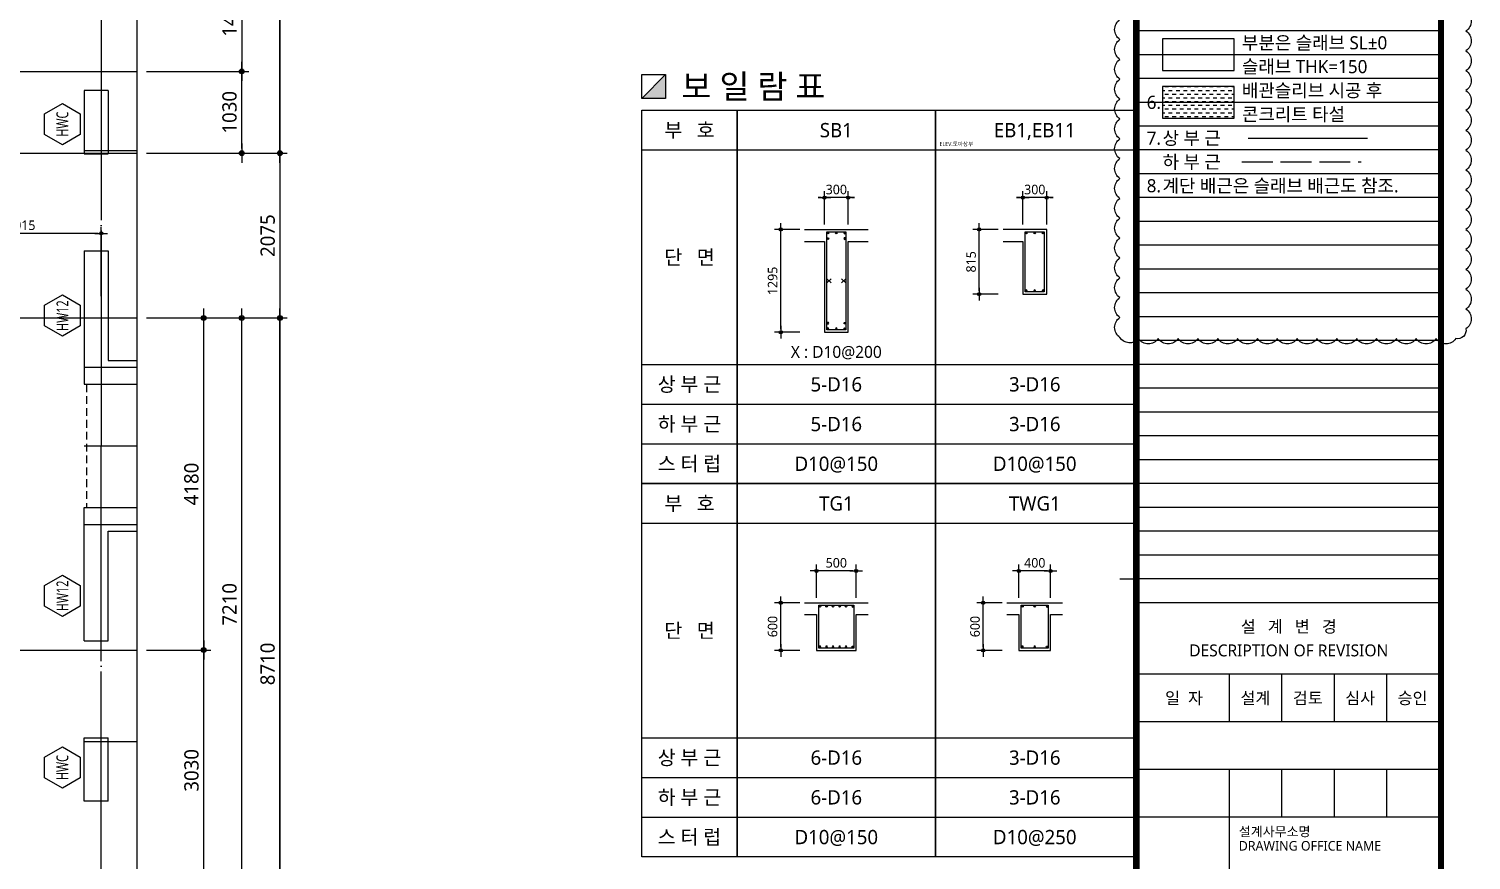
# Model space of a CAD drawing. Header units: millimetres. Extents: x 350420 to 672135, y -312840 to -44390.
# Drawn here: x 539707 to 557878, y -65750 to -55285 of the extents above; entities that cross this region are included whole.
import ezdxf
from ezdxf.enums import TextEntityAlignment as Align
from ezdxf.xclip import XClip

# ---------------------------------------------------------------- set-up
doc = ezdxf.new("R2010")
doc.units = ezdxf.units.MM
doc.header["$LTSCALE"] = 65
doc.header["$XCLIPFRAME"] = 0
for name, pattern in [('CEN', [62, 60, -1, 0, -1]), ('FORM_고양장항A-1BL-S-성능$0$HID', [2.3, 1.5, -0.8]), ('HID2', [7.5, 6, -1.5]), ('XS-지하주차장$0$CEN', [62, 60, -1, 0, -1]), ('XS-지하주차장$0$HID', [2.3, 1.5, -0.8])]:
    doc.linetypes.add(name, pattern=pattern)
doc.layers.get('Defpoints').update_dxf_attribs({"color": 145})
for name, color, linetype, plot in [('211119', 40, 'Continuous', False), ('DEFPOINT', 144, 'Continuous', False), ('FORM_고양장항A-1BL-S-성능$0$DEFPOINT', 144, 'Continuous', False), ('XS-지하주차장$0$PD', 145, 'XS-지하주차장$0$HID', False)]:
    doc.layers.add(name, color=color, linetype=linetype, plot=plot)
for name, color, linetype in [('BAR', 2, 'Continuous'), ('BAR-B', 2, 'HID2'), ('BAR-T', 2, 'Continuous'), ('BARR', 1, 'Continuous'), ('BOX', 7, 'Continuous'), ('CEN', 1, 'CEN'), ('DASH', 8, 'Continuous'), ('DIM', 7, 'Continuous'), ('EL7', 7, 'Continuous'), ('FORM_고양장항A-1BL-S-성능$0$FORM', 7, 'Continuous'), ('FORM_고양장항A-1BL-S-성능$0$FTEXT', 3, 'Continuous'), ('LEADER', 7, 'Continuous'), ('M', 7, 'Continuous'), ('NAME-W', 4, 'Continuous'), ('XS-지하주차장$0$CEN', 1, 'XS-지하주차장$0$CEN'), ('XS-지하주차장$0$W1', 2, 'Continuous'), ('XS-지하주차장$0$W1-H', 11, 'XS-지하주차장$0$HID')]:
    doc.layers.add(name, color=color, linetype=linetype)
doc.layers.add('TEXT', color=3, linetype='Continuous', lineweight=9)
doc.styles.add('FORM_고양장항A-1BL-S-성능$0$맑은고딕', font='malgun.ttf')
doc.styles.add('맑은고딕', font='malgun.ttf')
doc.dimstyles.new('DIM_40', dxfattribs={"dimscale": 40, "dimtxt": 3, "dimasz": 1, "dimexe": 2, "dimexo": 1.5, "dimgap": 1, "dimtad": 1, "dimdec": 0, "dimzin": 0, "dimdsep": 46, "dimtxsty": '맑은고딕', "dimblk1": 'DIMDOT', "dimblk2": 'DIMDOT', "dimsah": 1, "dimcen": 0.09, "dimdle": 2, "dimclrd": 7, "dimclre": 7, "dimclrt": 6, "dimadec": 0, "dimazin": 0, "dimtfac": 1, "dimtdec": 0, "dimtix": 1, "dimtmove": 2, "dimatfit": 3, "dimldrblk": 'DIMDOT', "dimfxl": 0, "dimtolj": 1, "dimtzin": 0, "dimarcsym": 0})
doc.dimstyles.new('DIM_60', dxfattribs={"dimscale": 60, "dimtxt": 3, "dimasz": 1, "dimexe": 1.5, "dimexo": 2, "dimgap": 1, "dimtad": 1, "dimdec": 0, "dimzin": 0, "dimdsep": 46, "dimtxsty": '맑은고딕', "dimblk1": 'DIMDOT', "dimblk2": 'DIMDOT', "dimsah": 1, "dimcen": 0.09, "dimdle": 2, "dimclrd": 7, "dimclre": 7, "dimclrt": 3, "dimadec": 0, "dimazin": 0, "dimtfac": 1, "dimtdec": 0, "dimtix": 1, "dimtmove": 2, "dimatfit": 3, "dimldrblk": 'DIMDOT', "dimfxl": 0, "dimtolj": 1, "dimtzin": 0, "dimarcsym": 0})

# ---------------------------------------------------------------- blocks, each defined once
blk = doc.blocks.new('XS-지하주차장$0$B1-6')
at = {"layer": 'XS-지하주차장$0$CEN'}
for p, q in [((26850, 13840), (26850, 7100)), ((26635, 10820), (28685, 10820)), ((26635, 8090), (28310, 8090)), ((26635, 7100), (36060, 7100)), ((26635, 7100), (36060, 7100)), ((26850, 360), (26850, 7100)), ((26635, 6110), (28310, 6110)), ((26635, 3380), (28685, 3380))]:
    blk.add_line(p, q, dxfattribs=at)
at = {"layer": 'XS-지하주차장$0$PD'}
blk.add_line((26665, 7875), (26665, 6325), dxfattribs=at)
at = {"layer": 'XS-지하주차장$0$W1'}
for p, q in [((26935, 11575), (26635, 11575)), ((26635, 11575), (26635, 10775)), ((26935, 11575), (26935, 10775)), ((26635, 10775), (26935, 10775)), ((26635, 9555), (26935, 9555)), ((26635, 9555), (26635, 7875)), ((26935, 9555), (26935, 8175)), ((26935, 8175), (28095, 8175)), ((26635, 7875), (27795, 7875)), ((26635, 4645), (26635, 6325)), ((26635, 6325), (27795, 6325)), ((26935, 4645), (26935, 6025)), ((26935, 6025), (28095, 6025)), ((26635, 4645), (26935, 4645)), ((26635, 3425), (26935, 3425)), ((26635, 2625), (26635, 3425)), ((26935, 2625), (26935, 3425)), ((26935, 2625), (26635, 2625))]:
    blk.add_line(p, q, dxfattribs=at)
blk = doc.blocks.new('XS-지하주차장$0$B2-W')
at = {"layer": 'XS-지하주차장$0$W1-H'}
for p, q in [((107725, 72825), (107725, 73125)), ((107725, 73125), (108525, 73125)), ((108525, 73125), (108525, 72825)), ((109745, 73125), (109745, 72825)), ((109745, 73125), (111425, 73125)), ((111425, 73125), (111425, 71965)), ((114655, 73125), (112975, 73125)), ((112975, 73125), (112975, 71965)), ((114655, 73125), (114655, 72825)), ((115875, 73125), (115875, 72825)), ((116675, 73125), (115875, 73125)), ((116675, 72825), (116675, 73125)), ((107725, 72825), (108525, 72825)), ((109745, 72825), (111125, 72825)), ((111125, 72825), (111125, 71665)), ((114655, 72825), (113275, 72825)), ((113275, 72825), (113275, 71665)), ((116675, 72825), (115875, 72825))]:
    blk.add_line(p, q, dxfattribs=at)
blk = doc.blocks.new('XS-지하주차장')
at = {"layer": 'XS-지하주차장$0$W1', "rotation": 270}
blk.add_blockref('XS-지하주차장$0$B1-6', (644610, 168950), dxfattribs=at)
at = {"layer": 'XS-지하주차장$0$W1-H'}
blk.add_blockref('XS-지하주차장$0$B2-W', (539510, 69190), dxfattribs=at)
blk = doc.blocks.new('DIMDOT')
at = {"layer": 'DIM', "linetype": 'Continuous'}
blk.add_line((-2, 0), (2, 0), dxfattribs=at)
for radius in [0.5, 0.25]:
    blk.add_circle((0, 0), radius, dxfattribs=at)
blk = doc.blocks.new('*D1198')
at = {"layer": 'Defpoints', "color": 0, "linetype": 'Continuous', "transparency": 16777216}
for p in [(541070, -58925), (542870, -58925), (541070, -67635)]:
    blk.add_point(p, dxfattribs=at)
at = {"layer": 'DIM', "color": 7, "linetype": 'Continuous', "lineweight": -2, "transparency": 16777216}
for p, q in [((541190, -58925), (542960, -58925)), ((542870, -67575), (542870, -58985)), ((541190, -67635), (542960, -67635))]:
    blk.add_line(p, q, dxfattribs=at)
at = {"layer": 'DIM', "color": 7, "linetype": 'Continuous', "lineweight": -2, "transparency": 16777216, "xscale": 60, "yscale": 60, "zscale": 60}
for p, rotation in [((542870, -58925), 90), ((542870, -67635), 270)]:
    blk.add_blockref('DIMDOT', p, dxfattribs=dict(at, rotation=rotation))
at = {"layer": 'DIM', "color": 3, "linetype": 'Continuous', "transparency": 16777216, "insert": (542716, -63280), "char_height": 180, "attachment_point": 5, "rotation": 90, "style": '맑은고딕'}
blk.add_mtext('\\A1;8710', dxfattribs=at)
blk = doc.blocks.new('*D1199')
at = {"layer": 'Defpoints', "color": 0, "linetype": 'Continuous', "transparency": 16777216}
for p in [(541070, -58925), (542390, -58925), (541070, -66135)]:
    blk.add_point(p, dxfattribs=at)
at = {"layer": 'DIM', "color": 7, "linetype": 'Continuous', "lineweight": -2, "transparency": 16777216}
for p, q in [((541190, -58925), (542480, -58925)), ((542390, -66075), (542390, -58985)), ((541190, -66135), (542480, -66135))]:
    blk.add_line(p, q, dxfattribs=at)
at = {"layer": 'DIM', "color": 7, "linetype": 'Continuous', "lineweight": -2, "transparency": 16777216, "xscale": 60, "yscale": 60, "zscale": 60}
for p, rotation in [((542390, -58925), 90), ((542390, -66135), 270)]:
    blk.add_blockref('DIMDOT', p, dxfattribs=dict(at, rotation=rotation))
at = {"layer": 'DIM', "color": 3, "linetype": 'Continuous', "transparency": 16777216, "insert": (542236, -62530), "char_height": 180, "attachment_point": 5, "rotation": 90, "style": '맑은고딕'}
blk.add_mtext('\\A1;7210', dxfattribs=at)
blk = doc.blocks.new('*D1201')
at = {"layer": 'Defpoints', "color": 0, "linetype": 'Continuous', "transparency": 16777216}
for p in [(541070, -63105), (541910, -63105), (541070, -66135)]:
    blk.add_point(p, dxfattribs=at)
at = {"layer": 'DIM', "color": 7, "linetype": 'Continuous', "lineweight": -2, "transparency": 16777216}
for p, q in [((541190, -63105), (542000, -63105)), ((541910, -66075), (541910, -63165)), ((541190, -66135), (542000, -66135))]:
    blk.add_line(p, q, dxfattribs=at)
at = {"layer": 'DIM', "color": 7, "linetype": 'Continuous', "lineweight": -2, "transparency": 16777216, "xscale": 60, "yscale": 60, "zscale": 60}
for p, rotation in [((541910, -63105), 90), ((541910, -66135), 270)]:
    blk.add_blockref('DIMDOT', p, dxfattribs=dict(at, rotation=rotation))
at = {"layer": 'DIM', "color": 3, "linetype": 'Continuous', "transparency": 16777216, "insert": (541757, -64620), "char_height": 180, "attachment_point": 5, "rotation": 90, "style": '맑은고딕'}
blk.add_mtext('\\A1;3030', dxfattribs=at)
blk = doc.blocks.new('*D1202')
at = {"layer": 'Defpoints', "color": 0, "linetype": 'Continuous', "transparency": 16777216}
for p in [(541070, -58925), (541910, -58925), (541070, -63105)]:
    blk.add_point(p, dxfattribs=at)
at = {"layer": 'DIM', "color": 7, "linetype": 'Continuous', "lineweight": -2, "transparency": 16777216}
for p, q in [((541190, -58925), (542000, -58925)), ((541910, -63045), (541910, -58985)), ((541190, -63105), (542000, -63105))]:
    blk.add_line(p, q, dxfattribs=at)
at = {"layer": 'DIM', "color": 7, "linetype": 'Continuous', "lineweight": -2, "transparency": 16777216, "xscale": 60, "yscale": 60, "zscale": 60}
for p, rotation in [((541910, -58925), 90), ((541910, -63105), 270)]:
    blk.add_blockref('DIMDOT', p, dxfattribs=dict(at, rotation=rotation))
at = {"layer": 'DIM', "color": 3, "linetype": 'Continuous', "transparency": 16777216, "insert": (541756, -61015), "char_height": 180, "attachment_point": 5, "rotation": 90, "style": '맑은고딕'}
blk.add_mtext('\\A1;4180', dxfattribs=at)
blk = doc.blocks.new('*D554')
at = {"layer": 'Defpoints', "color": 0, "linetype": 'Continuous', "transparency": 16777216}
for p in [(538605, -57860), (538605, -58710), (540620, -58710)]:
    blk.add_point(p, dxfattribs=at)
at = {"layer": 'DIM', "color": 7, "linetype": 'Continuous', "lineweight": -2, "transparency": 16777216}
for p, q in [((538605, -58650), (538605, -57780)), ((540620, -58650), (540620, -57780)), ((540580, -57860), (538645, -57860))]:
    blk.add_line(p, q, dxfattribs=at)
at = {"layer": 'DIM', "color": 7, "linetype": 'Continuous', "lineweight": -2, "transparency": 16777216, "xscale": 40, "yscale": 40, "zscale": 40, "rotation": 180}
blk.add_blockref('DIMDOT', (538605, -57860), dxfattribs=at)
at = {"layer": 'DIM', "color": 7, "linetype": 'Continuous', "lineweight": -2, "transparency": 16777216, "xscale": 40, "yscale": 40, "zscale": 40}
blk.add_blockref('DIMDOT', (540620, -57860), dxfattribs=at)
at = {"layer": 'DIM', "color": 6, "linetype": 'Continuous', "transparency": 16777216, "insert": (539612, -57758), "char_height": 120, "attachment_point": 5, "style": '맑은고딕'}
blk.add_mtext('\\A1;2015', dxfattribs=at)
blk = doc.blocks.new('*D635')
at = {"layer": 'Defpoints', "color": 0, "linetype": 'Continuous', "transparency": 16777216}
for p in [(541070, -56850), (541070, -58925), (542870, -58925)]:
    blk.add_point(p, dxfattribs=at)
at = {"layer": 'DIM', "color": 7, "linetype": 'Continuous', "lineweight": -2, "transparency": 16777216}
for p, q in [((541190, -56850), (542960, -56850)), ((542870, -56910), (542870, -58865)), ((541190, -58925), (542960, -58925))]:
    blk.add_line(p, q, dxfattribs=at)
at = {"layer": 'DIM', "color": 7, "linetype": 'Continuous', "lineweight": -2, "transparency": 16777216, "xscale": 60, "yscale": 60, "zscale": 60}
for p, rotation in [((542870, -56850), 90), ((542870, -58925), 270)]:
    blk.add_blockref('DIMDOT', p, dxfattribs=dict(at, rotation=rotation))
at = {"layer": 'DIM', "color": 3, "linetype": 'Continuous', "transparency": 16777216, "insert": (542717, -57888), "char_height": 180, "attachment_point": 5, "rotation": 90, "style": '맑은고딕'}
blk.add_mtext('\\A1;2075', dxfattribs=at)
blk = doc.blocks.new('*D636')
at = {"layer": 'Defpoints', "color": 0, "linetype": 'Continuous', "transparency": 16777216}
for p in [(541070, -49210), (542870, -49210), (541070, -56850)]:
    blk.add_point(p, dxfattribs=at)
at = {"layer": 'DIM', "color": 7, "linetype": 'Continuous', "lineweight": -2, "transparency": 16777216}
for p, q in [((541190, -49210), (542960, -49210)), ((542870, -56790), (542870, -49270)), ((541190, -56850), (542960, -56850))]:
    blk.add_line(p, q, dxfattribs=at)
at = {"layer": 'DIM', "color": 7, "linetype": 'Continuous', "lineweight": -2, "transparency": 16777216, "xscale": 60, "yscale": 60, "zscale": 60}
for p, rotation in [((542870, -49210), 90), ((542870, -56850), 270)]:
    blk.add_blockref('DIMDOT', p, dxfattribs=dict(at, rotation=rotation))
at = {"layer": 'DIM', "color": 3, "linetype": 'Continuous', "transparency": 16777216, "insert": (542717, -53030), "char_height": 180, "attachment_point": 5, "rotation": 90, "style": '맑은고딕'}
blk.add_mtext('\\A1;7640', dxfattribs=at)
blk = doc.blocks.new('*D637')
at = {"layer": 'Defpoints', "color": 0, "linetype": 'Continuous', "transparency": 16777216}
for p in [(541070, -55820), (542390, -55820), (541070, -56850)]:
    blk.add_point(p, dxfattribs=at)
at = {"layer": 'DIM', "color": 7, "linetype": 'Continuous', "lineweight": -2, "transparency": 16777216}
for p, q in [((541190, -55820), (542480, -55820)), ((542390, -56790), (542390, -55880)), ((541190, -56850), (542480, -56850))]:
    blk.add_line(p, q, dxfattribs=at)
at = {"layer": 'DIM', "color": 7, "linetype": 'Continuous', "lineweight": -2, "transparency": 16777216, "xscale": 60, "yscale": 60, "zscale": 60}
for p, rotation in [((542390, -55820), 90), ((542390, -56850), 270)]:
    blk.add_blockref('DIMDOT', p, dxfattribs=dict(at, rotation=rotation))
at = {"layer": 'DIM', "color": 3, "linetype": 'Continuous', "transparency": 16777216, "insert": (542236, -56335), "char_height": 180, "attachment_point": 5, "rotation": 90, "style": '맑은고딕'}
blk.add_mtext('\\A1;1030', dxfattribs=at)
blk = doc.blocks.new('*D777')
at = {"layer": 'Defpoints', "color": 0, "linetype": 'Continuous', "transparency": 16777216}
for p in [(541070, -54410), (541070, -55820), (542390, -55820)]:
    blk.add_point(p, dxfattribs=at)
at = {"layer": 'DIM', "color": 7, "linetype": 'Continuous', "lineweight": -2, "transparency": 16777216}
for p, q in [((541190, -54410), (542480, -54410)), ((542390, -54470), (542390, -55760)), ((541190, -55820), (542480, -55820))]:
    blk.add_line(p, q, dxfattribs=at)
at = {"layer": 'DIM', "color": 7, "linetype": 'Continuous', "lineweight": -2, "transparency": 16777216, "xscale": 60, "yscale": 60, "zscale": 60}
for p, rotation in [((542390, -54410), 90), ((542390, -55820), 270)]:
    blk.add_blockref('DIMDOT', p, dxfattribs=dict(at, rotation=rotation))
at = {"layer": 'DIM', "color": 3, "linetype": 'Continuous', "transparency": 16777216, "insert": (542236, -55115), "char_height": 180, "attachment_point": 5, "rotation": 90, "style": '맑은고딕'}
blk.add_mtext('\\A1;1410', dxfattribs=at)
blk = doc.blocks.new('*D908')
at = {"layer": 'Defpoints', "color": 0, "transparency": 16777216}
for p in [(549730, -57410), (549730, -57810), (550030, -57810)]:
    blk.add_point(p, dxfattribs=at)
at = {"layer": 'DIM', "color": 7, "lineweight": -2, "transparency": 16777216}
for p, q in [((549690, -57410), (549650, -57410)), ((549730, -57750), (549730, -57330)), ((550030, -57410), (549730, -57410)), ((550030, -57750), (550030, -57330)), ((550070, -57410), (550110, -57410))]:
    blk.add_line(p, q, dxfattribs=at)
at = {"layer": 'DIM', "color": 7, "lineweight": -2, "transparency": 16777216, "xscale": 40, "yscale": 40, "zscale": 40}
blk.add_blockref('DIMDOT', (549730, -57410), dxfattribs=at)
at = {"layer": 'DIM', "color": 7, "lineweight": -2, "transparency": 16777216, "xscale": 40, "yscale": 40, "zscale": 40, "rotation": 180}
blk.add_blockref('DIMDOT', (550030, -57410), dxfattribs=at)
at = {"layer": 'DIM', "color": 6, "transparency": 16777216, "insert": (549880, -57308), "char_height": 120, "attachment_point": 5, "style": '맑은고딕'}
blk.add_mtext('\\A1;300', dxfattribs=at)
blk = doc.blocks.new('*D909')
at = {"layer": 'Defpoints', "color": 0, "transparency": 16777216}
for p in [(549180, -57810), (549480, -57810), (549480, -59105)]:
    blk.add_point(p, dxfattribs=at)
at = {"layer": 'DIM', "color": 7, "lineweight": -2, "transparency": 16777216}
for p, q in [((549420, -57810), (549100, -57810)), ((549180, -59065), (549180, -57850)), ((549420, -59105), (549100, -59105))]:
    blk.add_line(p, q, dxfattribs=at)
at = {"layer": 'DIM', "color": 7, "lineweight": -2, "transparency": 16777216, "xscale": 40, "yscale": 40, "zscale": 40}
for p, rotation in [((549180, -57810), 90), ((549180, -59105), 270)]:
    blk.add_blockref('DIMDOT', p, dxfattribs=dict(at, rotation=rotation))
at = {"layer": 'DIM', "color": 6, "transparency": 16777216, "insert": (549078, -58458), "char_height": 120, "attachment_point": 5, "rotation": 90, "style": '맑은고딕'}
blk.add_mtext('\\A1;1295', dxfattribs=at)
blk = doc.blocks.new('BAR')
at = {"layer": 'BARR'}
h = blk.add_hatch(color=256, dxfattribs=at)
edge = h.paths.add_edge_path()
edge.add_arc((0, 0), 15, 0, 360)
blk.add_circle((0, 0), 15, dxfattribs=at)
blk = doc.blocks.new('*D910')
at = {"layer": 'Defpoints', "color": 0, "transparency": 16777216}
for p in [(552230, -57410), (552230, -57810), (552530, -57810)]:
    blk.add_point(p, dxfattribs=at)
at = {"layer": 'DIM', "color": 7, "lineweight": -2, "transparency": 16777216}
for p, q in [((552190, -57410), (552150, -57410)), ((552230, -57750), (552230, -57330)), ((552530, -57410), (552230, -57410)), ((552530, -57750), (552530, -57330)), ((552570, -57410), (552610, -57410))]:
    blk.add_line(p, q, dxfattribs=at)
at = {"layer": 'DIM', "color": 7, "lineweight": -2, "transparency": 16777216, "xscale": 40, "yscale": 40, "zscale": 40}
blk.add_blockref('DIMDOT', (552230, -57410), dxfattribs=at)
at = {"layer": 'DIM', "color": 7, "lineweight": -2, "transparency": 16777216, "xscale": 40, "yscale": 40, "zscale": 40, "rotation": 180}
blk.add_blockref('DIMDOT', (552530, -57410), dxfattribs=at)
at = {"layer": 'DIM', "color": 6, "transparency": 16777216, "insert": (552380, -57308), "char_height": 120, "attachment_point": 5, "style": '맑은고딕'}
blk.add_mtext('\\A1;300', dxfattribs=at)
blk = doc.blocks.new('*D911')
at = {"layer": 'Defpoints', "color": 0, "transparency": 16777216}
for p in [(551680, -57810), (551980, -57810), (551980, -58625)]:
    blk.add_point(p, dxfattribs=at)
at = {"layer": 'DIM', "color": 7, "lineweight": -2, "transparency": 16777216}
for p, q in [((551920, -57810), (551600, -57810)), ((551680, -58585), (551680, -57850)), ((551920, -58625), (551600, -58625))]:
    blk.add_line(p, q, dxfattribs=at)
at = {"layer": 'DIM', "color": 7, "lineweight": -2, "transparency": 16777216, "xscale": 40, "yscale": 40, "zscale": 40}
for p, rotation in [((551680, -57810), 90), ((551680, -58625), 270)]:
    blk.add_blockref('DIMDOT', p, dxfattribs=dict(at, rotation=rotation))
at = {"layer": 'DIM', "color": 6, "transparency": 16777216, "insert": (551578, -58218), "char_height": 120, "attachment_point": 5, "rotation": 90, "style": '맑은고딕'}
blk.add_mtext('\\A1;815', dxfattribs=at)
blk = doc.blocks.new('*D912')
at = {"layer": 'Defpoints', "color": 0, "transparency": 16777216}
for p in [(552180, -62110), (552180, -62510), (552580, -62510)]:
    blk.add_point(p, dxfattribs=at)
at = {"layer": 'DIM', "color": 7, "lineweight": -2, "transparency": 16777216}
for p, q in [((552180, -62450), (552180, -62030)), ((552540, -62110), (552220, -62110)), ((552580, -62450), (552580, -62030))]:
    blk.add_line(p, q, dxfattribs=at)
at = {"layer": 'DIM', "color": 7, "lineweight": -2, "transparency": 16777216, "xscale": 40, "yscale": 40, "zscale": 40, "rotation": 180}
blk.add_blockref('DIMDOT', (552180, -62110), dxfattribs=at)
at = {"layer": 'DIM', "color": 7, "lineweight": -2, "transparency": 16777216, "xscale": 40, "yscale": 40, "zscale": 40}
blk.add_blockref('DIMDOT', (552580, -62110), dxfattribs=at)
at = {"layer": 'DIM', "color": 6, "transparency": 16777216, "insert": (552380, -62008), "char_height": 120, "attachment_point": 5, "style": '맑은고딕'}
blk.add_mtext('\\A1;400', dxfattribs=at)
blk = doc.blocks.new('*D913')
at = {"layer": 'Defpoints', "color": 0, "transparency": 16777216}
for p in [(551730, -62510), (552030, -62510), (552030, -63110)]:
    blk.add_point(p, dxfattribs=at)
at = {"layer": 'DIM', "color": 7, "lineweight": -2, "transparency": 16777216}
for p, q in [((551970, -62510), (551650, -62510)), ((551730, -63070), (551730, -62550)), ((551970, -63110), (551650, -63110))]:
    blk.add_line(p, q, dxfattribs=at)
at = {"layer": 'DIM', "color": 7, "lineweight": -2, "transparency": 16777216, "xscale": 40, "yscale": 40, "zscale": 40}
for p, rotation in [((551730, -62510), 90), ((551730, -63110), 270)]:
    blk.add_blockref('DIMDOT', p, dxfattribs=dict(at, rotation=rotation))
at = {"layer": 'DIM', "color": 6, "transparency": 16777216, "insert": (551628, -62810), "char_height": 120, "attachment_point": 5, "rotation": 90, "style": '맑은고딕'}
blk.add_mtext('\\A1;600', dxfattribs=at)
blk = doc.blocks.new('*D983')
at = {"layer": 'Defpoints', "color": 0, "transparency": 16777216}
for p in [(549630, -62110), (549630, -62510), (550130, -62510)]:
    blk.add_point(p, dxfattribs=at)
at = {"layer": 'DIM', "color": 7, "lineweight": -2, "transparency": 16777216}
for p, q in [((549630, -62450), (549630, -62030)), ((550090, -62110), (549670, -62110)), ((550130, -62450), (550130, -62030))]:
    blk.add_line(p, q, dxfattribs=at)
at = {"layer": 'DIM', "color": 7, "lineweight": -2, "transparency": 16777216, "xscale": 40, "yscale": 40, "zscale": 40, "rotation": 180}
blk.add_blockref('DIMDOT', (549630, -62110), dxfattribs=at)
at = {"layer": 'DIM', "color": 7, "lineweight": -2, "transparency": 16777216, "xscale": 40, "yscale": 40, "zscale": 40}
blk.add_blockref('DIMDOT', (550130, -62110), dxfattribs=at)
at = {"layer": 'DIM', "color": 6, "transparency": 16777216, "insert": (549880, -62008), "char_height": 120, "attachment_point": 5, "style": '맑은고딕'}
blk.add_mtext('\\A1;500', dxfattribs=at)
blk = doc.blocks.new('*D984')
at = {"layer": 'Defpoints', "color": 0, "transparency": 16777216}
for p in [(549180, -62510), (549480, -62510), (549480, -63110)]:
    blk.add_point(p, dxfattribs=at)
at = {"layer": 'DIM', "color": 7, "lineweight": -2, "transparency": 16777216}
for p, q in [((549420, -62510), (549100, -62510)), ((549180, -63070), (549180, -62550)), ((549420, -63110), (549100, -63110))]:
    blk.add_line(p, q, dxfattribs=at)
at = {"layer": 'DIM', "color": 7, "lineweight": -2, "transparency": 16777216, "xscale": 40, "yscale": 40, "zscale": 40}
for p, rotation in [((549180, -62510), 90), ((549180, -63110), 270)]:
    blk.add_blockref('DIMDOT', p, dxfattribs=dict(at, rotation=rotation))
at = {"layer": 'DIM', "color": 6, "transparency": 16777216, "insert": (549078, -62810), "char_height": 120, "attachment_point": 5, "rotation": 90, "style": '맑은고딕'}
blk.add_mtext('\\A1;600', dxfattribs=at)
blk = doc.blocks.new('FORM_고양장항A-1BL-S-성능')
at = {"layer": 'FORM_고양장항A-1BL-S-성능$0$DEFPOINT', "linetype": 'FORM_고양장항A-1BL-S-성능$0$HID'}
for p, q in [((820, 407), (757, 407)), ((820, 397), (757, 397)), ((820, 387), (757, 387)), ((820, 377), (757, 377)), ((820, 367), (757, 367)), ((820, 357), (757, 357)), ((820, 347), (757, 347)), ((820, 337), (757, 337)), ((820, 327), (757, 327)), ((820, 317), (757, 317)), ((820, 307), (757, 307)), ((820, 297), (757, 297))]:
    blk.add_line(p, q, dxfattribs=at)
at = {"layer": 'FORM_고양장항A-1BL-S-성능$0$DEFPOINT', "color": 1}
blk.add_line((753, 297), (756, 297), dxfattribs=at)
at = {"layer": 'FORM_고양장항A-1BL-S-성능$0$FORM'}
for p, q in [((820, 412), (757, 412)), ((820, 402), (757, 402)), ((820, 392), (757, 392)), ((820, 382), (757, 382)), ((820, 372), (757, 372)), ((820, 362), (757, 362)), ((820, 352), (757, 352)), ((820, 342), (757, 342)), ((820, 332), (757, 332)), ((820, 322), (757, 322)), ((820, 312), (757, 312)), ((820, 302), (757, 302)), ((820, 292), (757, 292)), ((820, 292), (757, 292)), ((820, 277), (757, 277)), ((776, 277), (776, 267)), ((787, 277), (787, 267)), ((798, 277), (798, 267)), ((809, 277), (809, 267)), ((820, 267), (757, 267)), ((820, 257), (757, 257)), ((776, 257), (776, 247)), ((787, 257), (787, 247)), ((798, 257), (798, 247)), ((809, 257), (809, 247)), ((820, 247), (757, 247)), ((776, 247), (776, 187))]:
    blk.add_line(p, q, dxfattribs=at)
for points in [[(25, 573), (25, 21), (757, 21), (757, 573)], [(26, 572), (26, 22), (756, 22), (756, 572)], [(757, 572), (757, 22), (820, 22), (820, 572)]]:
    blk.add_lwpolyline(points, close=True, dxfattribs=at)
at = {"layer": 'FORM_고양장항A-1BL-S-성능$0$FORM', "const_width": 1}
blk.add_lwpolyline([(25.5, 572.5), (25.5, 21.5), (756.5, 21.5), (756.5, 572.5)], close=True, dxfattribs=at)
blk.add_lwpolyline([(757, 21.5), (820.5, 21.5), (820.5, 572.5), (757, 572.5)], dxfattribs=at)
at = {"layer": 'FORM_고양장항A-1BL-S-성능$0$FORM'}
blk.add_lwpolyline([(757, 21), (821, 21), (821, 573), (757, 573)], dxfattribs=at)
at = {"layer": 'FORM_고양장항A-1BL-S-성능$0$FTEXT', "style": 'FORM_고양장항A-1BL-S-성능$0$맑은고딕'}
for s, p in [('설   계   변   경', (788.5, 287)), ('DESCRIPTION OF REVISION', (788.5, 282)), ('일  자', (766.5, 272)), ('설계', (781.5, 272)), ('검토', (792.5, 272)), ('심사', (803.5, 272)), ('승인', (814.5, 272))]:
    blk.add_text(s, height=2.5, dxfattribs=at).set_placement(p, align=Align.MIDDLE_CENTER)
for s, p in [('설계사무소명', (778, 244)), ('DRAWING OFFICE NAME', (778, 241))]:
    blk.add_text(s, height=2, dxfattribs=at).set_placement(p, align=Align.MIDDLE_LEFT)

msp = doc.modelspace()

# ---------------------------------------------------------------- hatches: boundary and pattern name
at = {"layer": 'DASH'}
h = msp.add_hatch(dxfattribs=at)
h.set_pattern_fill('DASH', color=256, scale=375, style=0)
h.set_pattern_definition([(0, (-461668.92, -103075), (46.875, 46.875), [46.875, -46.875])])
h.paths.add_polyline_path([(553990, -56010), (553990, -56410), (554890, -56410), (554890, -56010)])
at = {"layer": 'LEADER'}
msp.add_hatch(color=256, dxfattribs=at).paths.add_polyline_path([(547730, -55860), (547430, -56160), (547730, -56160)])

# ---------------------------------------------------------------- linework, layer by layer
at = {"layer": '211119'}
msp.add_lwpolyline([(557812.4, -55061.7, -0.5205671), (557812.4, -55311.7, -0.5205671), (557812.4, -55561.7, -0.5205671), (557812.4, -55811.7, -0.5205671), (557812.4, -56061.7, -0.5205671), (557812.4, -56311.7, -0.5205671), (557812.4, -56561.7, -0.5205671), (557812.4, -56811.7, -0.5205671), (557812.4, -57061.7, -0.5205671), (557812.4, -57311.7, -0.5205671), (557812.4, -57561.7, -0.5205671), (557812.4, -57811.7, -0.5205671), (557812.4, -58061.7, -0.5205671), (557812.4, -58311.7, -0.5205671), (557812.4, -58561.7, -0.5205671), (557812.4, -58811.7, -0.5205671), (557812.4, -59061.7, -0.5205671), (557685.5, -59184.8, -0.5205671), (557435.5, -59184.8, -0.5205671), (557185.5, -59184.8, -0.5205671), (556935.5, -59184.8, -0.5205671), (556685.5, -59184.8, -0.5205671), (556435.5, -59184.8, -0.5205671), (556185.5, -59184.8, -0.5205671), (555935.5, -59184.8, -0.5205671), (555685.5, -59184.8, -0.5205671), (555435.5, -59184.8, -0.5205671), (555185.5, -59184.8, -0.5205671), (554935.5, -59184.8, -0.5205671), (554685.5, -59184.8, -0.5205671), (554435.5, -59184.8, -0.5205671), (554185.5, -59184.8, -0.5205671), (553935.5, -59184.8, -0.5205671), (553685.5, -59184.8, -0.5205671), (553451.5, -59168.9, -0.5205671), (553451.5, -58918.9, -0.5205671), (553451.5, -58668.9, -0.5205671), (553451.5, -58418.9, -0.5205671), (553451.5, -58168.9, -0.5205671), (553451.5, -57918.9, -0.5205671), (553451.5, -57668.9, -0.5205671), (553451.5, -57418.9, -0.5205671), (553451.5, -57168.9, -0.5205671), (553451.5, -56918.9, -0.5205671), (553451.5, -56668.9, -0.5205671), (553451.5, -56418.9, -0.5205671), (553451.5, -56168.9, -0.5205671), (553451.5, -55918.9, -0.5205671), (553451.5, -55668.9, -0.5205671), (553451.5, -55418.9, -0.5205671), (553451.5, -55168.9, -0.5205671)], format="xyb", dxfattribs=at)
at = {"layer": 'BAR'}
for p, q in [((549760, -58484), (549813, -58431)), ((549760, -58431), (549813, -58484)), ((550000, -58484), (549947, -58431)), ((550000, -58431), (549947, -58484))]:
    msp.add_line(p, q, dxfattribs=at)
for points in [[(549760, -59075), (549760, -57840), (550000, -57840), (550000, -59075)], [(552260, -58595), (552260, -57840), (552500, -57840), (552500, -58595)], [(549660, -63080), (549660, -62540), (550100, -62540), (550100, -63080)], [(552210, -63080), (552210, -62540), (552550, -62540), (552550, -63080)]]:
    msp.add_lwpolyline(points, close=True, dxfattribs=at)
at = {"layer": 'BAR-B'}
msp.add_line((554990, -56960), (556490, -56960), dxfattribs=at)
at = {"layer": 'BAR-T'}
msp.add_line((555070, -56660), (556570, -56660), dxfattribs=at)
at = {"layer": 'BOX'}
for p, q in [((547430, -56810), (548630, -56810)), ((548630, -56810), (551130, -56810)), ((551130, -56810), (553630, -56810)), ((547430, -59510), (548630, -59510)), ((548630, -59510), (551130, -59510)), ((551130, -59510), (553630, -59510)), ((547430, -60010), (548630, -60010)), ((548630, -60010), (551130, -60010)), ((551130, -60010), (553630, -60010)), ((547430, -60510), (548630, -60510)), ((548630, -60510), (551130, -60510)), ((551130, -60510), (553630, -60510)), ((547430, -61510), (548630, -61510)), ((548630, -61510), (551130, -61510)), ((551130, -61510), (553630, -61510)), ((547430, -64210), (548630, -64210)), ((548630, -64210), (551130, -64210)), ((551130, -64210), (553630, -64210)), ((547430, -64710), (548630, -64710)), ((548630, -64710), (551130, -64710)), ((551130, -64710), (553630, -64710)), ((547430, -65210), (548630, -65210)), ((548630, -65210), (551130, -65210)), ((551130, -65210), (553630, -65210))]:
    msp.add_line(p, q, dxfattribs=at)
for points in [[(548630, -56310), (548630, -61010), (547430, -61010), (547430, -56310), (548630, -56310)], [(551130, -56310), (551130, -61010), (548630, -61010), (548630, -56310), (551130, -56310)], [(553630, -56310), (553630, -61010), (551130, -61010), (551130, -56310), (553630, -56310)], [(548630, -61010), (548630, -65710), (547430, -65710), (547430, -61010), (548630, -61010)], [(551130, -61010), (551130, -65710), (548630, -65710), (548630, -61010), (551130, -61010)], [(553630, -61010), (553630, -65710), (551130, -65710), (551130, -61010), (553630, -61010)]]:
    msp.add_lwpolyline(points, dxfattribs=at)
at = {"layer": 'CEN'}
for p, q in [((538905, -55820), (541070, -55820)), ((538905, -56850), (541070, -56850)), ((538290, -58925), (541070, -58925)), ((538290, -63105), (541070, -63105))]:
    msp.add_line(p, q, dxfattribs=at)
at = {"layer": 'DEFPOINT'}
for points in [[(510830, -46510), (542870, -46510), (542870, -70335), (510830, -70335)], [(512630, -47710), (541070, -47710), (541070, -69135), (512630, -69135)]]:
    msp.add_lwpolyline(points, close=True, dxfattribs=at)
at = {"layer": 'EL7'}
for p, q in [((549480, -57810), (550280, -57810)), ((549480, -62510), (550280, -62510)), ((552030, -62510), (552730, -62510))]:
    msp.add_line(p, q, dxfattribs=at)
for points in [[(549480, -57960), (549730, -57960), (549730, -59105), (550030, -59105), (550030, -57960), (550280, -57960)], [(551980, -57960), (552230, -57960), (552230, -58625), (552530, -58625), (552530, -57810), (551980, -57810)], [(549480, -62660), (549630, -62660), (549630, -63110), (550130, -63110), (550130, -62660), (550280, -62660)], [(552030, -62660), (552180, -62660), (552180, -63110), (552580, -63110), (552580, -62660), (552730, -62660)]]:
    msp.add_lwpolyline(points, dxfattribs=at)
at = {"layer": 'LEADER'}
msp.add_line((547730, -55860), (547430, -56160), dxfattribs=at)
for points in [[(554890, -55410), (553990, -55410), (553990, -55810), (554890, -55810)], [(547430, -55860), (547730, -55860), (547730, -56160), (547430, -56160)], [(554890, -56010), (553990, -56010), (553990, -56410), (554890, -56410)]]:
    msp.add_lwpolyline(points, close=True, dxfattribs=at)
at = {"layer": 'M'}
for points in [[(540355, -56614.9), (540130, -56744.8), (539905, -56614.9), (539905, -56355.1), (540130, -56225.2), (540355, -56355.1)], [(540355, -59024.9), (540130, -59154.8), (539905, -59024.9), (539905, -58765.1), (540130, -58635.2), (540355, -58765.1)], [(540355, -62553.5), (540130, -62683.4), (539905, -62553.5), (539905, -62293.7), (540130, -62163.8), (540355, -62293.7)], [(540355, -64714.9), (540130, -64844.8), (539905, -64714.9), (539905, -64455.1), (540130, -64325.2), (540355, -64455.1)]]:
    msp.add_lwpolyline(points, close=True, dxfattribs=at)

# ---------------------------------------------------------------- block references
at = {"xscale": 60, "yscale": 60, "zscale": 60}
msp.add_blockref('FORM_고양장항A-1BL-S-성능', (508270, -80030), dxfattribs=at)
ref = msp.add_blockref('XS-지하주차장', (682720, -712245), dxfattribs=dict(rotation=90))
XClip(ref).set_block_clipping_path([(643110.0000000001, 141650.0000000187), (664534.9999999981, 170090.00000001)])
at = {"layer": 'BAR', "yscale": 0.6666666666666666, "zscale": 0.6666666666666666}
for p, xscale, rotation in [((549775, -57855), 0.6666666666666666, 180.0000000000014), ((549775, -57925), 0.6666666666666666, 180.0000000000014), ((549880, -57855), 0.6666666666666666, 180.0000000000014), ((549985, -57855), -0.6666666666666666, 180), ((549985, -57925), -0.6666666666666666, 180), ((552275, -57855), 0.6666666666666666, 180.0000000000014), ((552380, -57855), 0.6666666666666666, 180.0000000000014), ((552485, -57855), 0.6666666666666666, 180.0000000000014), ((552275, -58580), -0.6666666666666666, 359.9999999999996), ((552380, -58580), -0.6666666666666666, 359.9999999999996), ((552485, -58580), -0.6666666666666666, 359.9999999999996), ((549775, -58990), -0.6666666666666666, 359.9999999999997), ((549775, -59060), -0.6666666666666666, 359.9999999999997), ((549880, -59060), -0.6666666666666666, 359.9999999999997), ((549675, -62555), 0.6666666666666666, 180.0000000000014), ((549757, -62555), 0.6666666666666666, 180.0000000000014), ((549839, -62555), 0.6666666666666666, 180.0000000000014), ((549921, -62555), 0.6666666666666666, 180.0000000000014), ((550003, -62555), 0.6666666666666666, 180.0000000000014), ((550085, -62555), -0.6666666666666666, 180), ((552225, -62555), 0.6666666666666666, 180.0000000000014), ((552380, -62555), 0.6666666666666666, 180.0000000000014), ((552535, -62555), -0.6666666666666666, 180), ((549675, -63065), -0.6666666666666666, 359.9999999999997), ((549757, -63065), -0.6666666666666666, 359.9999999999997), ((549839, -63065), -0.6666666666666666, 359.9999999999997), ((549921, -63065), -0.6666666666666666, 359.9999999999997), ((550003, -63065), -0.6666666666666666, 359.9999999999997), ((552225, -63065), -0.6666666666666666, 359.9999999999997), ((552380, -63065), -0.6666666666666666, 359.9999999999997)]:
    msp.add_blockref('BAR', p, dxfattribs=dict(at, xscale=xscale, rotation=rotation))
at = {"layer": 'BAR', "xscale": 0.6666666666666666, "yscale": 0.6666666666666666, "zscale": 0.6666666666666666}
for p in [(549985, -58990), (549985, -59060), (550085, -63065), (552535, -63065)]:
    msp.add_blockref('BAR', p, dxfattribs=at)

# ---------------------------------------------------------------- texts
at = {"layer": 'Defpoints', "color": 1, "style": '맑은고딕'}
msp.add_text('ELEV.도아상부', height=50, dxfattribs=at).set_placement((551180, -56735), align=Align.MIDDLE_LEFT)
at = {"layer": 'NAME-W', "style": '맑은고딕', "width": 0.7}
for s, p in [('HWC', (540130, -56485)), ('HW12', (540130, -58895)), ('HW12', (540130, -62423.6)), ('HWC', (540130, -64585))]:
    msp.add_text(s, height=150, rotation=90, dxfattribs=at).set_placement(p, align=Align.MIDDLE)
at = {"layer": 'TEXT', "style": '맑은고딕'}
for s, height, p in [('부분은 슬래브 SL%%P0', 165, (554990, -55460)), ('슬래브 THK=150', 165, (554990, -55760)), ('보 일 람 표', 300, (547930, -56010)), ('배관슬리브 시공 후', 165, (554990, -56060)), ('6.', 165, (553790, -56210)), ('콘크리트 타설', 165, (554990, -56360)), ('7.', 165, (553790, -56660)), ('상 부 근', 165, (553990, -56660)), ('하 부 근', 165, (553990, -56960)), ('8.', 165, (553790, -57260)), ('계단 배근은 슬래브 배근도 참조.', 165, (553990, -57260))]:
    msp.add_text(s, height=height, dxfattribs=at).set_placement(p, align=Align.MIDDLE_LEFT)
for s, p in [('부   호', (548030, -56560)), ('SB1', (549880, -56560)), ('EB1,EB11', (552380, -56560)), ('단   면', (548030, -58160)), ('상 부 근', (548030, -59760)), ('하 부 근', (548030, -60260)), ('스 터 럽', (548030, -60760)), ('D10@150', (549880, -60760)), ('D10@150', (552380, -60760)), ('부   호', (548030, -61260)), ('TG1', (549880, -61260)), ('TWG1', (552380, -61260)), ('단   면', (548030, -62860)), ('상 부 근', (548030, -64460)), ('6-D16', (549880, -64460)), ('3-D16', (552380, -64460)), ('하 부 근', (548030, -64960)), ('6-D16', (549880, -64960)), ('3-D16', (552380, -64960)), ('스 터 럽', (548030, -65460)), ('D10@150', (549880, -65460)), ('D10@250', (552380, -65460))]:
    msp.add_text(s, height=180, dxfattribs=at).set_placement(p, align=Align.MIDDLE_CENTER)
at = {"layer": 'TEXT', "color": 1, "style": '맑은고딕'}
msp.add_text('X : D10@200', height=150, dxfattribs=at).set_placement((549880, -59360), align=Align.MIDDLE)
for s, p in [('5-D16', (549880, -59760)), ('3-D16', (552380, -59760)), ('5-D16', (549880, -60260)), ('3-D16', (552380, -60260))]:
    msp.add_text(s, height=180, dxfattribs=at).set_placement(p, align=Align.MIDDLE_CENTER)

# ---------------------------------------------------------------- dimensions: what is measured, and where the dimension line sits
at = {"layer": 'DIM', "linetype": 'Continuous'}
for base, p1, p2, angle, dimstyle, picture, middle in [((542870, -49210), (541070, -56850), (541070, -49210), 90, 'DIM_60', '*D636', (542717, -53030)), ((542390, -55820), (541070, -54410), (541070, -55820), 270, 'DIM_60', '*D777', (542236.5, -55115)), ((542390, -55820), (541070, -56850), (541070, -55820), 90, 'DIM_60', '*D637', (542236.5, -56335)), ((542870, -58925), (541070, -56850), (541070, -58925), 270, 'DIM_60', '*D635', (542717, -57887.5)), ((538605, -57860), (540620, -58710), (538605, -58710), 180, 'DIM_40', '*D554', (539612.5, -57757.6)), ((542870, -58925), (541070, -67635), (541070, -58925), 90, 'DIM_60', '*D1198', (542716.5, -63280)), ((542390, -58925), (541070, -66135), (541070, -58925), 90, 'DIM_60', '*D1199', (542236.5, -62530)), ((541910, -58925), (541070, -63105), (541070, -58925), 90, 'DIM_60', '*D1202', (541756.5, -61015)), ((541910, -63105), (541070, -66135), (541070, -63105), 90, 'DIM_60', '*D1201', (541757, -64620))]:
    dim = msp.add_linear_dim(base=base, p1=p1, p2=p2, angle=angle, dimstyle=dimstyle, dxfattribs=at)
    dim.commit()
    dim.dimension.update_dxf_attribs({"geometry": picture, "text_midpoint": middle})
at = {"layer": 'DIM'}
for base, p1, p2, picture, middle in [((549730, -57410), (550030, -57810), (549730, -57810), '*D908', (549880, -57308)), ((552230, -57410), (552530, -57810), (552230, -57810), '*D910', (552380, -57308)), ((549630, -62110), (550130, -62510), (549630, -62510), '*D983', (549880, -62008)), ((552180, -62110), (552580, -62510), (552180, -62510), '*D912', (552380, -62008))]:
    dim = msp.add_linear_dim(base=base, p1=p1, p2=p2, dimstyle='DIM_40', dxfattribs=at)
    dim.commit()
    dim.dimension.update_dxf_attribs({"geometry": picture, "text_midpoint": middle})
for base, p1, p2, picture, middle in [((549180, -57810), (549480, -59105), (549480, -57810), '*D909', (549077.6, -58457.5)), ((551680, -57810), (551980, -58625), (551980, -57810), '*D911', (551577.6, -58217.5)), ((549180, -62510), (549480, -63110), (549480, -62510), '*D984', (549078, -62810)), ((551730, -62510), (552030, -63110), (552030, -62510), '*D913', (551628, -62810))]:
    dim = msp.add_linear_dim(base=base, p1=p1, p2=p2, angle=270, dimstyle='DIM_40', dxfattribs=at)
    dim.commit()
    dim.dimension.update_dxf_attribs({"geometry": picture, "text_midpoint": middle})

doc.saveas('drawing.dxf')
